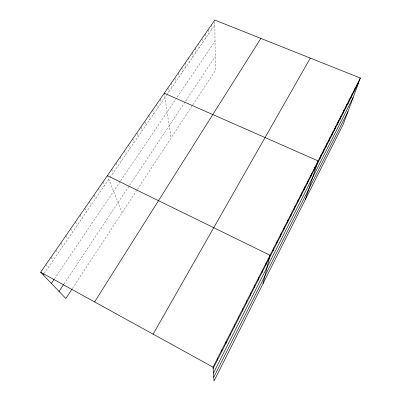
<?xml version="1.0" encoding="UTF-8"?>
<svg xmlns="http://www.w3.org/2000/svg" width="401" height="401" viewBox="0 0 401 401"><rect width="100%" height="100%" fill="white"/><g stroke="black" fill="none" stroke-linecap="round" stroke-linejoin="round"><path stroke-width="0.3" stroke-dasharray="2 1.5" d="M72.426 288.464L136.746 190.375M137.398 189.382L192.44 105.448M192.766 104.947L215.347 70.511L214.791 20.05M63.904 284.088L129.287 185.768M129.633 185.247L185.222 101.653M185.568 101.132L215.197 56.581M54.436 278.855L120.365 181.267M120.701 180.766L176.58 98.05M177.247 97.062L215.021 41.143M44.195 273.397L109.814 177.874M110.145 177.392L166.56 95.273M166.881 94.801L214.846 24.982M45.794 264.785L48.24 267.507M50.877 257.427L53.233 260.239M55.894 250.159L58.17 253.051M60.857 242.976L63.047 245.953M65.754 235.878L67.864 238.936M70.596 228.871L72.631 232.004M75.383 221.938L77.338 225.151M80.11 215.091L81.989 218.375M84.781 208.325L86.591 211.678M89.403 201.633L91.137 205.061M93.969 195.021L95.633 198.515M98.486 188.485L100.08 192.044M102.947 182.019L104.476 185.648M107.358 175.628L122.079 212.751M111.724 169.312L113.117 173.062M116.034 163.067L117.368 166.876M120.3 156.886L121.573 160.756M124.521 150.776L125.734 154.701M128.691 144.736L129.844 148.716M132.816 138.761L133.914 142.796M137.047 133.433L137.939 136.936M140.936 127.002L141.919 131.142M145.062 121.814L145.859 125.408M148.881 115.498L149.753 119.734M152.791 109.834L153.613 114.12M156.661 104.235L157.428 108.561M160.575 99.237L161.207 103.067M164.275 93.207L171.067 138.044M167.879 87.989L168.5 92.446M171.448 82.822L172.024 87.318M175.047 78.27L175.513 82.24M178.535 73.213L178.966 77.213M181.939 67.624L182.385 72.235M185.372 62.656L185.773 67.303M188.766 57.739L189.127 62.421M192.129 52.867L192.45 57.584M195.462 48.045L195.738 52.792M198.761 43.268L199.001 48.05M202.054 39.138L202.229 43.348M205.262 33.844L205.427 38.691M208.485 29.814L208.595 34.08M211.643 24.606L211.733 29.509"/><path stroke-width="0.6" d="M221.783 351.552L221.818 349.913M226.029 343.216L226.124 341.457M230.214 334.985L230.375 333.116M234.349 326.86L234.57 324.88M238.435 318.835L238.715 316.745M242.47 310.91L242.805 308.72M246.45 303.086L246.846 300.795M250.384 295.357L250.831 292.966M254.269 287.723L254.77 285.236M258.104 280.184L258.66 277.602M261.893 272.735L262.505 270.063M265.642 265.377L266.299 262.615M263.016 283.657L270.043 255.262L107.358 175.628M272.996 250.921L273.748 247.993M276.61 243.823L277.407 240.811M280.179 236.811L281.021 233.718M283.707 229.878L284.595 226.705M287.196 223.021L288.124 219.778M290.645 216.249L291.612 212.931M294.048 209.558L295.061 206.164M297.417 202.936L298.469 199.477M300.75 196.395L301.838 192.866M304.038 189.924L305.171 186.33M307.296 183.528L308.459 179.869M310.514 177.202L311.717 173.478M313.697 170.946L314.935 167.162M305.316 199.638L318.118 160.921L164.275 93.207M319.843 158.881L321.141 154.981M322.805 153.057L324.138 149.102M325.737 147.297L327.101 143.287M328.635 141.598L330.033 137.538M331.507 135.954L332.93 131.844M334.349 130.37L335.802 126.21M337.161 124.841L338.644 120.636M339.948 119.373L341.452 115.122M342.7 113.959L344.233 109.658M345.431 108.601L346.99 104.255M348.128 103.293L349.717 98.907M350.805 98.039L352.414 93.608M353.451 92.842L355.085 88.37M356.068 87.689L357.727 83.177M360.349 78.04L343.261 124.28L214.029 380.95L213.031 367.151L360.349 78.04L214.791 20.05L40.651 272.229L65.849 298.494L72.1 288.966M213.758 377.251L347.953 111.583M213.457 373.06L353.176 97.453M213.131 368.554L358.664 82.591M153.117 334.158L310.304 58.105M94.591 301.933L260.861 38.406M59.042 291.397L63.558 284.605M51.368 283.397L54.095 279.362M43.183 274.87L43.859 273.888M40.651 272.229L213.031 367.151M217.452 358.474L217.487 359.998"/></g></svg>
